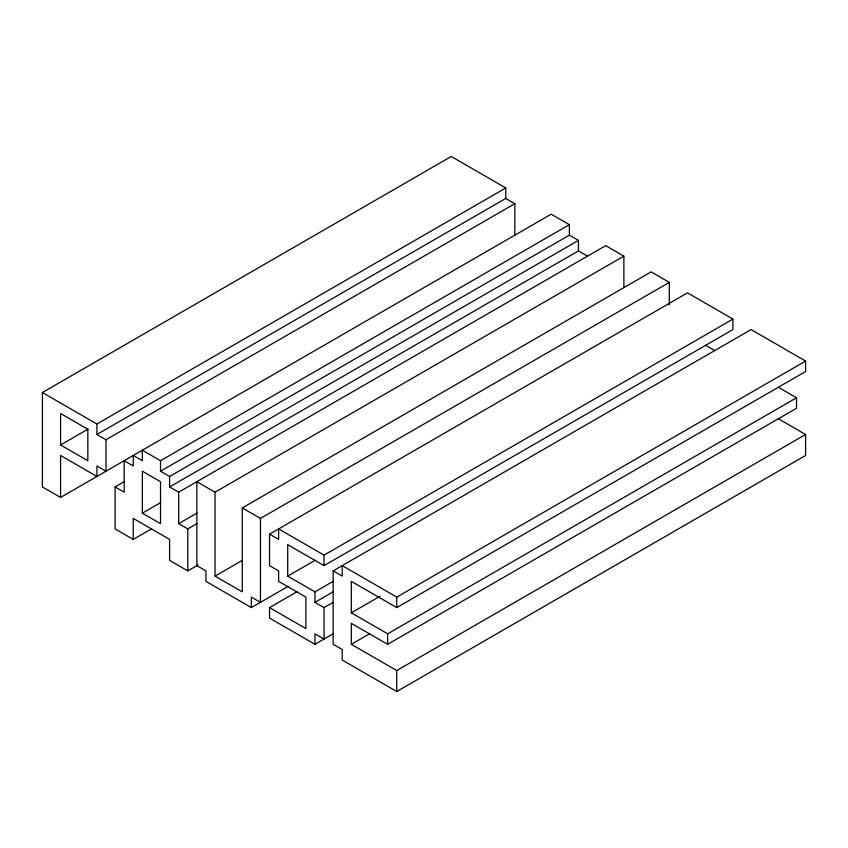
<?xml version="1.0" encoding="UTF-8"?>
<svg xmlns="http://www.w3.org/2000/svg" width="848" height="848" viewBox="0 0 848 848"><rect width="100%" height="100%" fill="white"/><g stroke="black" fill="none" stroke-linecap="round" stroke-linejoin="round"><path stroke-width="1.27" d="M569.368 224.667L160.516 460.718L160.516 471.212L569.368 235.161L569.368 224.667L551.2 214.173L60.568 497.437L42.4 486.943L42.4 392.529L451.253 156.477L505.768 187.949L505.768 198.443L96.916 434.494L96.916 424L505.768 187.949M60.568 444.977L87.832 460.718L87.832 429.247L60.568 413.506L60.568 444.977L88.054 429.109M96.916 434.494L106 439.741L514.853 203.69L514.853 235.161M151.58 528.823L133.253 539.402L115.084 528.908L115.084 486.943L124.243 481.653M169.6 476.459L578.453 240.408L578.453 250.891L169.6 486.943L169.6 476.459L160.516 471.212M142.347 513.178L160.516 523.661L160.516 481.706L142.347 471.212L142.347 513.178L160.664 502.599M169.6 486.943L178.684 492.19L605.716 245.644L623.884 256.138L623.884 287.61M288.023 586.434L251.368 607.592L205.947 581.368L205.947 570.874L196.853 565.627L196.853 481.696L215.032 492.19L623.884 256.138M178.684 492.19L178.684 523.661L197.012 513.082M178.684 523.661L187.768 528.908L196.937 523.619M215.032 492.19L215.032 576.121L242.284 591.862L242.284 507.931L651.147 271.879L669.316 282.373L669.316 304.665M242.284 507.931L260.453 518.425L669.316 282.373M133.253 539.402L133.253 518.425L169.6 539.402L169.6 560.39L187.768 570.874L198.082 564.927M333.296 633.732L314.968 644.31L269.547 618.086L269.547 607.592L305.884 628.58L305.884 597.109L278.632 581.368L278.632 570.874L269.547 565.627L269.547 534.155L687.484 292.857L732.916 319.092L732.916 329.575L324.053 565.627L287.716 544.649L287.716 576.121L314.968 591.862L333.296 581.283M215.032 576.121L242.517 560.252M287.716 576.121L315.202 560.252M269.547 534.155L278.632 539.402L278.632 528.908L324.053 555.143L732.916 319.092M269.547 607.592L297.033 591.724M333.147 570.874L751.084 329.575L805.6 361.057L805.6 371.541L396.747 607.592L351.316 581.368L351.316 612.839L387.653 633.827L796.516 397.776L796.516 408.259L387.653 644.31L351.316 623.333L351.316 644.31L396.747 670.545L805.6 434.494L805.6 455.471L396.747 691.523L342.232 660.051L342.232 649.557L333.147 644.31L333.147 570.874L342.232 576.121L342.232 565.627L396.747 597.109L805.6 361.057M314.968 591.862L314.968 602.345L333.296 591.766M314.968 602.345L324.053 607.592L333.222 602.303M351.316 612.839L379.946 596.314M351.316 644.31L369.643 633.732M505.768 198.443L514.853 203.69M569.368 235.161L578.453 240.408M578.453 250.891L587.547 256.138M705.653 345.316L714.747 350.563M778.347 387.282L796.516 397.776M778.347 418.753L805.6 434.494M42.4 392.529L96.916 424M160.516 460.718L142.347 450.224L142.347 460.718L133.253 455.471L133.253 465.965L124.168 460.718L124.168 492.19L115.084 486.943M396.747 597.109L396.747 607.592M396.747 670.545L396.747 691.523M387.653 633.827L387.653 644.31M324.053 555.143L324.053 565.627M324.053 607.592L324.053 639.074L314.968 633.827L314.968 644.31M260.453 518.425L260.453 602.356L251.368 597.109L251.368 607.592M187.768 528.908L187.768 570.874M106 439.741L106 471.212L96.916 465.965L96.916 476.459L60.568 455.471L60.568 497.437"/></g></svg>
